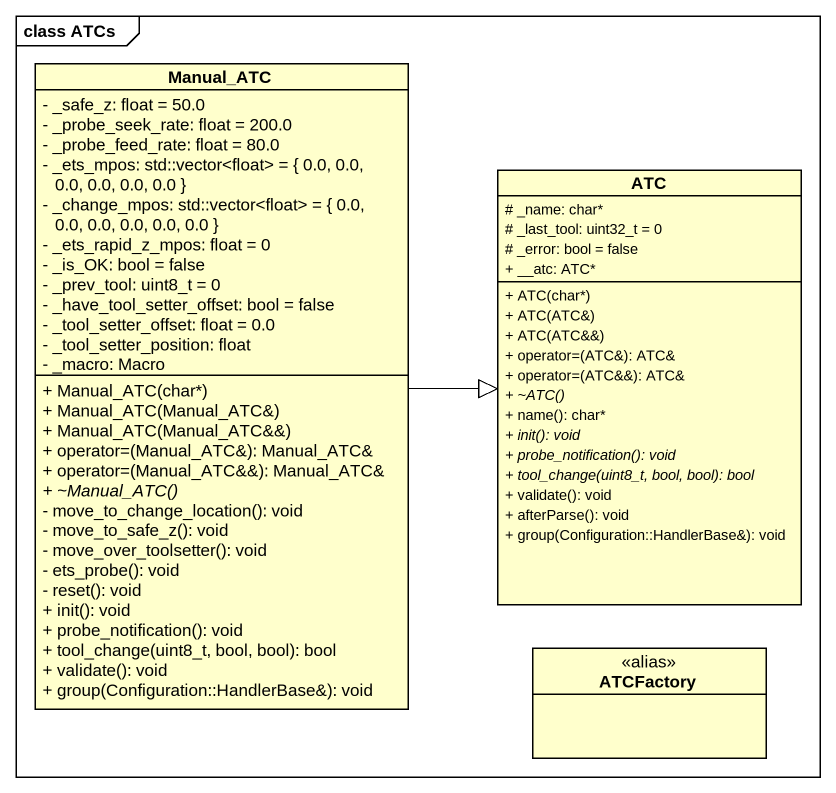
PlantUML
@startuml
mainframe class ATCs
hide circle
hide empty members
skinparam classAttributeIconSize 0
class Manual_ATC {
  - _safe_z: float = 50.0
  - _probe_seek_rate: float = 200.0
  - _probe_feed_rate: float = 80.0
  - _ets_mpos: std::vector<float> = { 0.0, 0.0, 0.0, 0.0, 0.0, 0.0 }
  - _change_mpos: std::vector<float> = { 0.0, 0.0, 0.0, 0.0, 0.0, 0.0 }
  - _ets_rapid_z_mpos: float = 0
  - _is_OK: bool = false
  - _prev_tool: uint8_t = 0
  - _have_tool_setter_offset: bool = false
  - _tool_setter_offset: float = 0.0
  - _tool_setter_position: float
  - _macro: Macro
  + Manual_ATC(char*)
  + Manual_ATC(Manual_ATC&)
  + Manual_ATC(Manual_ATC&&)
  + operator=(Manual_ATC&): Manual_ATC&
  + operator=(Manual_ATC&&): Manual_ATC&
  {abstract} + ~Manual_ATC()
  - move_to_change_location(): void
  - move_to_safe_z(): void
  - move_over_toolsetter(): void
  - ets_probe(): void
  - reset(): void
  + init(): void
  + probe_notification(): void
  + tool_change(uint8_t, bool, bool): bool
  + validate(): void
  + group(Configuration::HandlerBase&): void
}
class ATC {
  # _name: char*
  # _last_tool: uint32_t = 0
  # _error: bool = false
  + __atc: ATC*
  + ATC(char*)
  + ATC(ATC&)
  + ATC(ATC&&)
  + operator=(ATC&): ATC&
  + operator=(ATC&&): ATC&
  {abstract} + ~ATC()
  + name(): char*
  {abstract} + init(): void
  {abstract} + probe_notification(): void
  {abstract} + tool_change(uint8_t, bool, bool): bool
  + validate(): void
  + afterParse(): void
  + group(Configuration::HandlerBase&): void
}
class ATCFactory <<alias>>
Manual_ATC -right-|> ATC
@enduml
